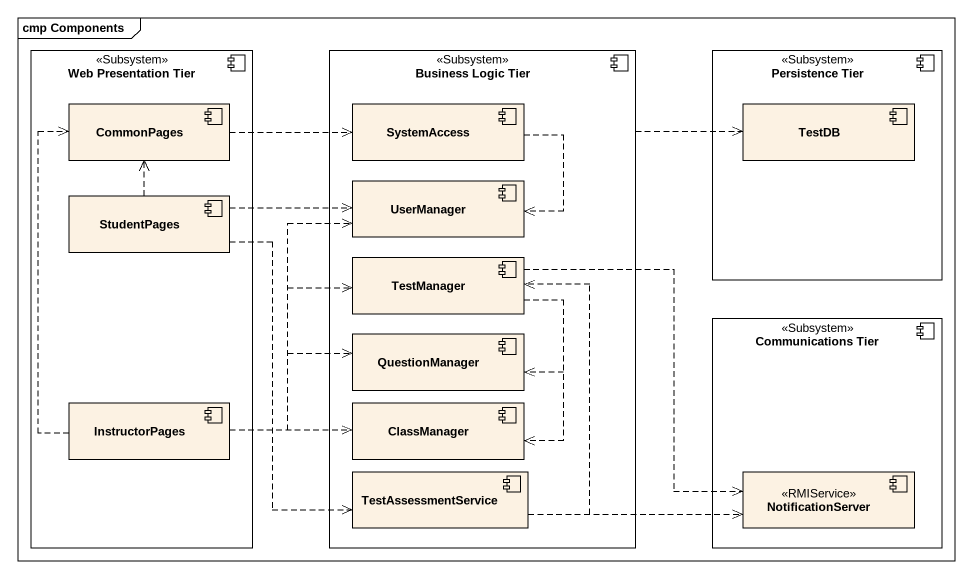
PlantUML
@startuml
mainframe cmp Components
component "Web Presentation Tier" as Web_Presentation_Tier <<Subsystem>> {
  component CommonPages
  component StudentPages
  component InstructorPages
}
component "Business Logic Tier" as Business_Logic_Tier <<Subsystem>> {
  component SystemAccess
  component UserManager
  component TestManager
  component QuestionManager
  component ClassManager
  component TestAssessmentService
}
component "Persistence Tier" as Persistence_Tier <<Subsystem>> {
  component TestDB
}
component "Communications Tier" as Communications_Tier <<Subsystem>> {
  component NotificationServer <<RMIService>>
}
Business_Logic_Tier .right.> TestDB
CommonPages .right.> SystemAccess
SystemAccess ..> UserManager
StudentPages .up.> CommonPages
StudentPages .right.> UserManager
StudentPages ..> TestAssessmentService
TestManager ..> QuestionManager
TestManager ..> ClassManager
TestManager .right.> NotificationServer
InstructorPages .up.> CommonPages
InstructorPages .up.> UserManager
InstructorPages .right.> TestManager
InstructorPages .right.> QuestionManager
InstructorPages .right.> ClassManager
TestAssessmentService .up.> TestManager
TestAssessmentService .right.> NotificationServer
@enduml
